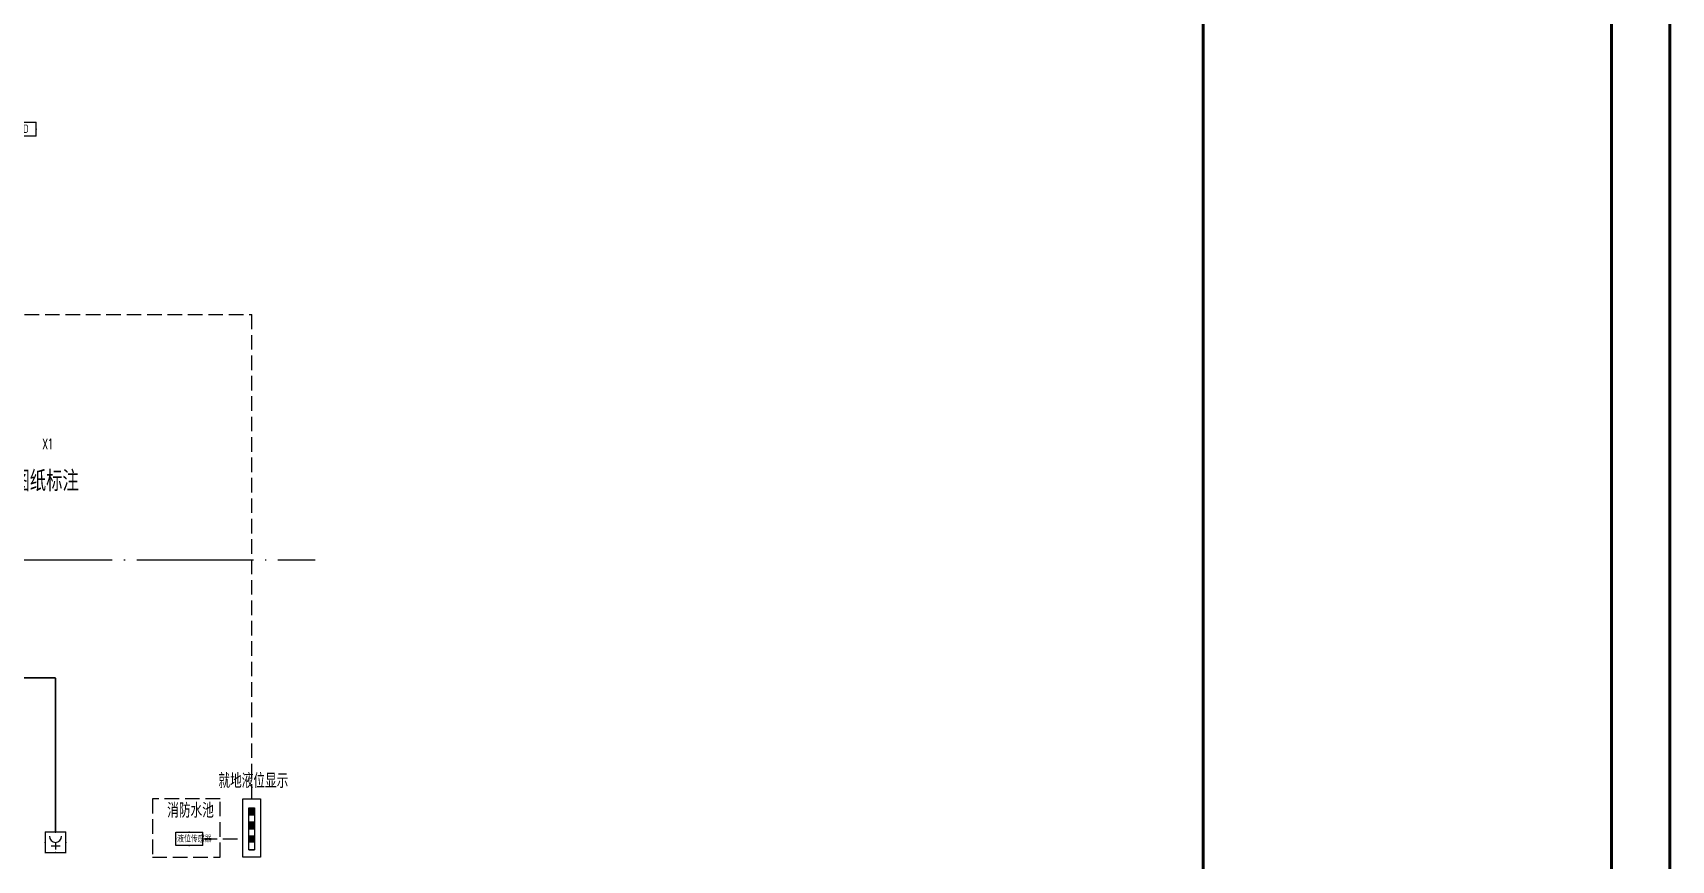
# Model space of a CAD drawing. Extents: x -1396510 to 1250330, y -1892470 to 1623980.
# Drawn here: x -499904 to -471815, y -1383314 to -1369130 of the extents above; entities that cross this region are included whole.
import ezdxf
from ezdxf.enums import TextEntityAlignment as Align

# ---------------------------------------------------------------- set-up
doc = ezdxf.new("R2010")
doc.units = 0
doc.header["$LTSCALE"] = 1000
doc.header["$MEASUREMENT"] = 0
doc.linetypes.add('DASH', pattern=[0.35, 0.25, -0.1])
doc.linetypes.add('DOTE', pattern=[2.42, 2, -0.2, 0.02, -0.2])
doc.layers.get('Defpoints').update_dxf_attribs({"color": 210})
for name, color, linetype in [('0-cxFrame', 155, 'Continuous'), ('EQUIP-消防', 3, 'Continuous'), ('TEL_TEXT', 7, 'Continuous'), ('WIRE-照明', 1, 'Continuous'), ('电气系统图', 7, 'Continuous')]:
    doc.layers.add(name, color=color, linetype=linetype)
doc.layers.add('0-cxText', color=131, linetype='Continuous', lineweight=25)
doc.styles.add('_TEL_ATTDEF', font='GBENOR', dxfattribs={"width": 0.8, "height": 3, "bigfont": 'GBCBIG'})
doc.styles.add('_TEL_DIM', font='SIMPLEX', dxfattribs={"width": 0.8, "height": 3.5, "bigfont": 'HZTXT'})
doc.styles.add('cx_tuming', font='simhei.ttf')
doc.styles.add('cx_tuqian1', font='')
doc.styles.get("Standard").update_dxf_attribs({"font": 'gbenor.shx', "bigfont": 'gbcbig.shx'})
doc.styles.add('黑体', font='simhei.ttf', dxfattribs={"height": 12})
doc.styles.get('cx_tuqian1').set_extended_font_data('SimSun')

# ---------------------------------------------------------------- blocks, each defined once
blk = doc.blocks.new('$equip$00002778')
for p, q in [((0.65, 0.65), (-0.65, 0.65)), ((-0.65, 0.65), (-0.65, 0)), ((-0.65, 0), (0.65, 0)), ((0.65, 0), (0.65, 0.65))]:
    blk.add_line(p, q)
at = {"const_width": 0.0571}
blk.add_lwpolyline([(-0.65, 0.65), (-0.65, 0), (0.65, 0), (0.65, 0.65), (-0.65, 0.65), (-0.65, 0)], dxfattribs=at)
for p in [(-0.65, 0.325), (0, 0.65), (0, 0), (0.65, 0.325)]:
    blk.add_point(p)
at = {"color": 7}
blk.add_attdef('$TEXT$', text='', height=0.4, dxfattribs=at).set_placement((0.006, 0.343), align=Align.MIDDLE_CENTER)
at = {"color": 7, "flags": 1}
for tag, p in [('A', (0, 0)), ('B', (0.905, 0.246))]:
    blk.add_attdef(tag, text='', height=0.4, dxfattribs=at).set_placement(p, align=Align.MIDDLE_CENTER)
blk = doc.blocks.new('$equip$00002809')
for p, q in [((-0.65, 0.65), (-0.65, 0)), ((0.65, 0.65), (-0.65, 0.65)), ((-0.65, 0), (0.65, 0)), ((0.65, 0), (0.65, 0.65))]:
    blk.add_line(p, q)
at = {"const_width": 0.04}
blk.add_lwpolyline([(-0.65, 0.65), (0.65, 0.65), (0.65, 0), (-0.65, 0), (-0.65, 0.65), (0.65, 0.65)], dxfattribs=at)
for p in [(-0.65, 0.325), (0, 0.65), (0, 0), (0.65, 0.325)]:
    blk.add_point(p)
at = {"color": 7, "flags": 1}
for tag, height, p in [('A', 0.00002, (0, 0)), ('B', 0.4, (0.905, 0.246))]:
    blk.add_attdef(tag, text='', height=height, dxfattribs=at).set_placement(p, align=Align.MIDDLE_CENTER)
blk = doc.blocks.new('$equip$00002656')
for p, q in [((-0.5, 1), (-0.5, 0)), ((0.5, 1), (-0.5, 1)), ((0.5, 0), (0.5, 1)), ((-0.5, 0), (0.5, 0)), ((-0.219, 0.331), (0.222, 0.331)), ((0, 0.5), (0, 0.15))]:
    blk.add_line(p, q)
at = {"const_width": 0.0571}
blk.add_lwpolyline([(-0.5, 1), (0.5, 1), (0.5, 0), (-0.5, 0), (-0.5, 1), (0.5, 1)], dxfattribs=at)
blk.add_arc((0, 0.8), 0.3, 180, 0)
for p in [(0, 1), (-0.5, 0.5), (0, 0), (0.5, 0.5)]:
    blk.add_point(p)
at = {"color": 7, "flags": 1}
for tag, height, p in [('A', 0.00002, (0, 0)), ('B', 0.4, (0.762, 0.292))]:
    blk.add_attdef(tag, text='', height=height, dxfattribs=at).set_placement(p, align=Align.MIDDLE_CENTER)
blk = doc.blocks.new('zjcx_T1(Dragon)')
at = {"layer": '0-cxFrame', "const_width": 50}
blk.add_lwpolyline([(-7000, 0), (0, 0), (0, 57400), (-7000, 57400)], close=True, dxfattribs=at)
blk = doc.blocks.new('TK22.A1 L(Dragon)')
at = {"layer": '0-cxFrame', "color": 7, "const_width": 0.5}
blk.add_lwpolyline([(0, 0), (-841, 0), (-841, 594), (0, 594)], close=True, dxfattribs=at)
at = {"layer": '0-cxFrame', "const_width": 0.5}
for points in [[(-80, 10), (-821, 10), (-821, 584), (-80, 584)], [(-10, 10), (-80, 10), (-80, 584), (-10, 584)]]:
    blk.add_lwpolyline(points, close=True, dxfattribs=at)
at = {"layer": '0-cxFrame', "xscale": 0.01, "yscale": 0.01, "zscale": 0.01}
blk.add_blockref('zjcx_T1(Dragon)', (-10, 10), dxfattribs=at)
at = {"style": '黑体', "flags": 4}
blk.add_attdef('图幅', text='', height=3.3, dxfattribs=at).set_placement((-40, 3), align=Align.RIGHT)
at = {"layer": '0-cxText', "flags": 4}
for tag, height, style, p in [('建设单位', 3.5, 'cx_tuming', (-45, 240)), ('项目名称', 3.5, 'cx_tuming', (-45, 210)), ('子项名称', 3.5, 'cx_tuming', (-45, 180)), ('工程编号', 3.3, 'cx_tuqian1', (-35, 165)), ('图名1', 3.5, 'cx_tuming', (-45, 87)), ('图名2', 3.5, 'cx_tuming', (-45, 79)), ('图名3', 3.5, 'cx_tuming', (-45, 71)), ('出图日期', 3.3, 'cx_tuqian1', (-39, 60)), ('专业', 3.3, 'cx_tuqian1', (-55, 52)), ('图号', 3.3, 'cx_tuqian1', (-55, 44)), ('版次', 3.3, 'cx_tuqian1', (-20, 44))]:
    blk.add_attdef(tag, text='', height=height, dxfattribs=dict(at, style=style)).set_placement(p, align=Align.MIDDLE)
at = {"layer": 'Defpoints', "color": 6, "flags": 4}
for tag, height, style, p in [('tufu', 3.3, '黑体', (-12, 12)), ('dwfname', 4, 'cx_tuqian1', (-80, 3))]:
    blk.add_attdef(tag, text='', height=height, dxfattribs=dict(at, style=style)).set_placement(p, align=Align.RIGHT)

msp = doc.modelspace()

# ---------------------------------------------------------------- hatches: boundary and pattern name
at = {"layer": 'TEL_TEXT'}
h = msp.add_hatch(color=8, dxfattribs=at)
h.dxf.hatch_style = 1
h.paths.add_polyline_path([(-496200.7, -1382415), (-496100.7, -1382415), (-496100.7, -1382535), (-496200.7, -1382535)])
h = msp.add_hatch(color=8, dxfattribs=at)
h.dxf.hatch_style = 1
h.paths.add_polyline_path([(-496200.7, -1382655), (-496100.7, -1382655), (-496100.7, -1382775), (-496200.7, -1382775)])
h = msp.add_hatch(color=8, dxfattribs=at)
h.dxf.hatch_style = 1
h.paths.add_polyline_path([(-496200.7, -1382895), (-496100.7, -1382895), (-496100.7, -1383015), (-496200.7, -1383015)])

# ---------------------------------------------------------------- linework, layer by layer
at = {"layer": 'TEL_TEXT', "linetype": 'DASH'}
for p, q in [((-501443.9, -1373962.3, -1550968.8), (-496150.7, -1373962.3, -1550342.3)), ((-496150.7, -1382261, -1550805.5), (-496150.7, -1373962.3, -1550805.5)), ((-496994, -1382947, -1550805.5), (-496300.7, -1382947, -1550805.5))]:
    msp.add_line(p, q, dxfattribs=at)
at = {"layer": 'TEL_TEXT'}
for p, q in [((-496200.7, -1382535, -1550805.5), (-496100.7, -1382535, -1550805.5)), ((-496200.7, -1382655, -1550805.5), (-496100.7, -1382655, -1550805.5)), ((-496200.7, -1382775, -1550805.5), (-496100.7, -1382775, -1550805.5))]:
    msp.add_line(p, q, dxfattribs=at)
at = {"layer": 'TEL_TEXT', "color": 8}
for p, q in [((-496200.7, -1382895, -1550805.5), (-496100.7, -1382895, -1550805.5)), ((-496200.7, -1383135, -1550805.5), (-496100.7, -1383135, -1550805.5))]:
    msp.add_line(p, q, dxfattribs=at)
at = {"layer": 'TEL_TEXT', "color": 1, "linetype": 'DASH', "elevation": -1550805.5}
msp.add_lwpolyline([(-496694, -1382261), (-497853.7, -1382261), (-497853.7, -1383261), (-496694, -1383261)], close=True, dxfattribs=at)
at = {"layer": 'TEL_TEXT', "elevation": -1550805.5}
for points in [[(-496300.7, -1382261), (-496000.7, -1382261), (-496000.7, -1383261), (-496300.7, -1383261)], [(-496200.7, -1382415), (-496100.7, -1382415), (-496100.7, -1383135), (-496200.7, -1383135)]]:
    msp.add_lwpolyline(points, close=True, dxfattribs=at)
at = {"layer": 'WIRE-照明', "linetype": 'Continuous', "const_width": 30}
for points, elevation in [([(-518782.2, -1380188.3), (-499514.5, -1380188.3)], 0), ([(-499514.5, -1382833.2), (-499514.5, -1380188.3)], 1108850.6)]:
    msp.add_lwpolyline(points, dxfattribs=dict(at, elevation=elevation))
at = {"layer": '电气系统图', "color": 1, "linetype": 'DOTE'}
msp.add_line((-534423, -1378165.3, -1550805.5), (-495063, -1378165.3, -1550805.5), dxfattribs=at)

# ---------------------------------------------------------------- block references
at = {"layer": '0-cxFrame', "xscale": 100, "yscale": 100, "zscale": 100}
msp.add_blockref('TK22.A1 L(Dragon)', (-471840, -1412210), dxfattribs=at)
at = {"layer": 'EQUIP-消防'}
ref = msp.add_blockref('$equip$00002778', (-500074.9, -1370895.8, -1550805.5), dxfattribs=dict(at, xscale=350.0000000000001, yscale=350.0000000000001, zscale=350.0000000000001, rotation=1.121355609031169e-07))
ref.add_attrib('$TEXT$', 'SD', dxfattribs={"layer": '0', "color": 7, "height": 140, "rotation": 0.00001, "style": '_TEL_ATTDEF'}).set_placement((-500072.7, -1370775.7, -1550805.5), align=Align.MIDDLE_CENTER)
at = {"layer": 'EQUIP-消防', "yscale": 350, "zscale": 350}
for name, p, xscale in [('$equip$00002656', (-499514.5, -1383183.2, 1108850.6), 350), ('$equip$00002809', (-497221.5, -1383060.7, -1550805.5), -350)]:
    msp.add_blockref(name, p, dxfattribs=dict(at, xscale=xscale))

# ---------------------------------------------------------------- texts
at = {"layer": 'TEL_TEXT', "style": '_TEL_DIM', "width": 0.8}
for s, height, p in [('注：具体线型规格详见平面图图纸标注', 350, (-503875.4, -1376988.8, -1550805.5)), ('就地液位显示', 250, (-496722.8, -1382077, -1550805.5)), ('消防水池', 250, (-497599.5, -1382585.5, -1550805.5)), ('液位传感器', 110, (-497431.5, -1383006.3, -1550805.5))]:
    msp.add_text(s, height=height, dxfattribs=at).set_placement(p)
at = {"layer": '电气系统图', "style": '_TEL_DIM', "width": 0.6}
msp.add_text('X1', height=180, dxfattribs=at).set_placement((-499738.9, -1376269, 10279112.3))

doc.saveas('drawing.dxf')
